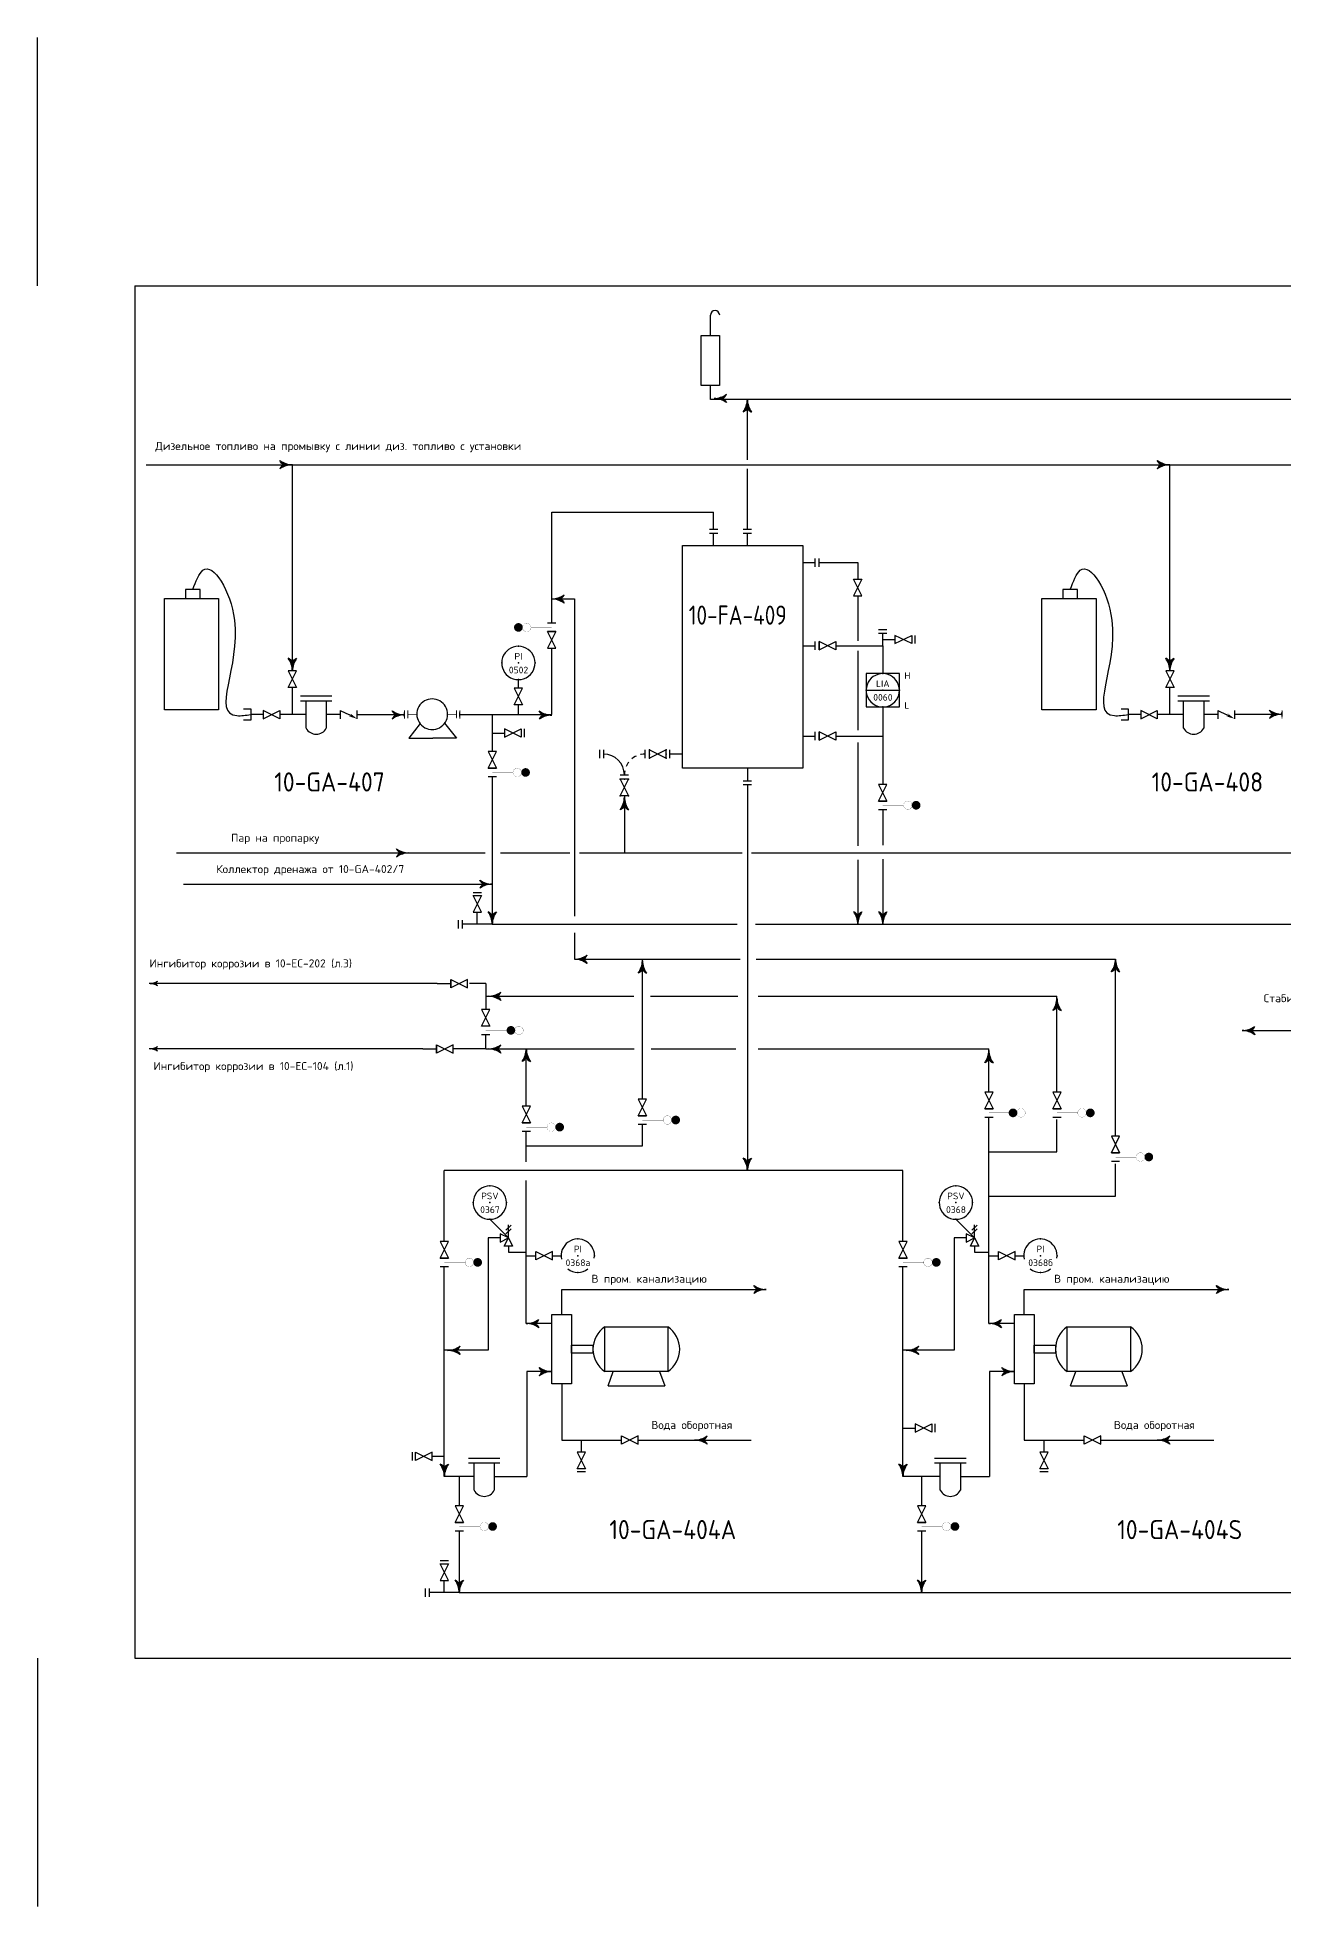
# Model space of a CAD drawing. Extents: x 191 to 392, y 167 to 206.
# Drawn here: x 190.74 to 216.82, y 166.66 to 205.76 of the extents above; entities that cross this region are included whole.
import ezdxf
from ezdxf.enums import TextEntityAlignment as Align

# ---------------------------------------------------------------- set-up
doc = ezdxf.new("R2010")
doc.units = 0
doc.linetypes.add('DASH', pattern=[0.15625, 0.09375, -0.0625])
doc.layers.get('0').update_dxf_attribs({"linetype": 'CONTINUOUS'})
doc.layers.add('IN-ATTRIBS', color=7, linetype='CONTINUOUS')
doc.layers.add('IN-SOFTWARE', color=7, linetype='CONTINUOUS')
doc.styles.add('ATTRIBS', font='SIMPLEX', dxfattribs={"width": 0.8, "height": 0.125})
doc.styles.add('NARROW', font='simplex', dxfattribs={"width": 0.75, "height": 0.1})
doc.styles.add('S1', font='SIMPLEX.shx')
doc.styles.get("Standard").update_dxf_attribs({"font": 'ISOCP'})

# ---------------------------------------------------------------- blocks, each defined once
blk = doc.blocks.new('-ARROW')
blk.add_line((0.085, 0), (0.125, 0))
for points in [[(0.085, 0), (0, 0), (0.085, 0), (0.124, 0.025)], [(0.085, 0), (0, 0), (0.085, 0), (0.124, -0.025)]]:
    blk.add_solid(points)
blk = doc.blocks.new('PI35')
at = {"layer": 'IN-ATTRIBS'}
for p in [(-0.25, 0), (0, 0.25), (0, 0), (0.25, 0), (0, -0.25)]:
    blk.add_point(p, dxfattribs=at)
at = {"layer": 'IN-ATTRIBS', "flags": 1}
for tag, style, width, p in [('IDNUM', 'ATTRIBS', 0.8, (0.009, 0.584)), ('DWGNO', 'ATTRIBS', 0.8, (0.003, 0.447)), ('FILENO', 'ATTRIBS', 0.8, (-0.003, 0.311)), ('LOC', 'ATTRIBS', 0.8, (-0.08, -0.422)), ('SIG', 'ATTRIBS', 0.8, (-0.087, -0.563)), ('INSTALL', 'ATTRIBS', 0.8, (-0.087, -0.699)), ('SERV', 'ATTRIBS', 0.8, (-0.083, -0.838)), ('DATE', 'ATTRIBS', 0.8, (-0.088, -0.969)), ('DES', 'NARROW', 0.75, (-0.087, -1.102)), ('CSYS', 'NARROW', 0.75, (-0.087, -1.243))]:
    blk.add_attdef(tag, text='', height=0.1, dxfattribs=dict(at, style=style, width=width)).set_placement(p, align=Align.CENTER)
at = {"layer": 'IN-ATTRIBS', "style": 'ATTRIBS', "flags": 1}
blk.add_attdef('SYSCDI', text='', height=0.1, dxfattribs=at).set_placement((-0.312, 0.312), align=Align.RIGHT)
at = {"layer": 'IN-ATTRIBS', "style": 'S1'}
for tag, p in [('XT', (0.324, 0.257)), ('A1', (0.323, 0.115)), ('A2', (0.323, -0.035)), ('A3', (0.323, -0.185)), ('RES', (0.323, -0.342))]:
    blk.add_attdef(tag, p, '', height=0.1, dxfattribs=at)
at = {"layer": 'IN-ATTRIBS', "style": 'ATTRIBS'}
blk.add_attdef('SYSCDV', text='', height=0.1, dxfattribs=at).set_placement((-0.312, 0.141), align=Align.RIGHT)
at = {"layer": 'IN-ATTRIBS', "style": 'S1'}
for tag, p in [('INSTTYPE', (0, 0.05)), ('TAGNUM', (0.002, -0.156)), ('MD', (0.402, -0.565)), ('SZ', (0.402, -0.696))]:
    blk.add_attdef(tag, text='', height=0.1, dxfattribs=at).set_placement(p, align=Align.CENTER)
blk = doc.blocks.new('PI29')
at = {"layer": 'IN-ATTRIBS'}
for p in [(-0.25, 0), (0, 0.25), (0, 0), (0.25, 0), (0, -0.25)]:
    blk.add_point(p, dxfattribs=at)
at = {"layer": 'IN-ATTRIBS', "flags": 1}
for tag, style, width, p in [('IDNUM', 'ATTRIBS', 0.8, (0.009, 0.584)), ('DWGNO', 'ATTRIBS', 0.8, (0.003, 0.447)), ('FILENO', 'ATTRIBS', 0.8, (-0.003, 0.311)), ('LOC', 'ATTRIBS', 0.8, (-0.08, -0.422)), ('SIG', 'ATTRIBS', 0.8, (-0.087, -0.563)), ('INSTALL', 'ATTRIBS', 0.8, (-0.087, -0.699)), ('SERV', 'ATTRIBS', 0.8, (-0.083, -0.838)), ('DATE', 'ATTRIBS', 0.8, (-0.088, -0.969)), ('DES', 'NARROW', 0.75, (-0.087, -1.102)), ('CSYS', 'NARROW', 0.75, (-0.087, -1.243))]:
    blk.add_attdef(tag, text='', height=0.1, dxfattribs=dict(at, style=style, width=width)).set_placement(p, align=Align.CENTER)
at = {"layer": 'IN-ATTRIBS', "style": 'ATTRIBS', "flags": 1}
blk.add_attdef('SYSCDI', text='', height=0.1, dxfattribs=at).set_placement((-0.312, 0.312), align=Align.RIGHT)
at = {"layer": 'IN-ATTRIBS', "style": 'S1'}
for tag, p in [('XT', (0.324, 0.257)), ('A1', (0.323, 0.115)), ('A2', (0.323, -0.035)), ('A3', (0.323, -0.185)), ('RES', (0.323, -0.342))]:
    blk.add_attdef(tag, p, '', height=0.1, dxfattribs=at)
at = {"layer": 'IN-ATTRIBS', "style": 'ATTRIBS'}
blk.add_attdef('SYSCDV', text='', height=0.1, dxfattribs=at).set_placement((-0.312, 0.141), align=Align.RIGHT)
at = {"layer": 'IN-ATTRIBS', "style": 'S1'}
for tag, p in [('INSTTYPE', (0, 0.05)), ('TAGNUM', (0.002, -0.156)), ('MD', (0.402, -0.565)), ('SZ', (0.402, -0.696))]:
    blk.add_attdef(tag, text='', height=0.1, dxfattribs=at).set_placement(p, align=Align.CENTER)
blk = doc.blocks.new('VALVTEXT')
at = {"layer": 'IN-ATTRIBS'}
for p in [(0, 0.0625), (0, 0), (0.25, 0.0625), (0.25, 0), (0, -0.0625), (0.25, -0.0625)]:
    blk.add_point(p, dxfattribs=at)
at = {"layer": 'IN-ATTRIBS', "style": 'S1', "flags": 1}
for tag, p in [('IDNUM', (0.125, 0.5625)), ('DWGNO', (0.125, 0.4375)), ('FILENO', (0.125, 0.3125))]:
    blk.add_attdef(tag, text='', height=0.1, dxfattribs=at).set_placement(p, align=Align.CENTER)
at = {"layer": 'IN-ATTRIBS', "style": 'S1'}
for tag, p in [('MODE', (0.125, 0.078125)), ('SIZE', (0.125, -0.1875))]:
    blk.add_attdef(tag, text='', height=0.1, dxfattribs=at).set_placement(p, align=Align.CENTER)
blk = doc.blocks.new('PE2')
for points in [[(0, 0, 0.150368), (0.188, 0.062, 0.150368)], [(0.125, 0, 0.206864), (0.188, 0.062, 0.206864)], [(0.125, 0, -0.206864), (0.188, -0.062, -0.206864)]]:
    blk.add_lwpolyline(points, format="xyb")
blk.add_arc((-0.008, -0.336), 0.336, 54.4623, 88.6678)
for points in [[(0, 0), (0.125, 0), (0.04, 0.003), (0.141, 0.008)], [(0, 0), (0.125, 0), (0.04, -0.003), (0.141, -0.008)], [(0.04, 0.003), (0.141, 0.008), (0.079, 0.011), (0.156, 0.019)], [(0.079, 0.011), (0.156, 0.019), (0.117, 0.024), (0.169, 0.031)], [(0.117, 0.024), (0.169, 0.031), (0.154, 0.041), (0.179, 0.046)], [(0.154, 0.041), (0.179, 0.046), (0.188, 0.062)], [(0.04, -0.003), (0.141, -0.008), (0.079, -0.011), (0.156, -0.019)], [(0.079, -0.011), (0.156, -0.019), (0.117, -0.024), (0.169, -0.031)], [(0.117, -0.024), (0.169, -0.031), (0.154, -0.041), (0.179, -0.046)], [(0.154, -0.041), (0.179, -0.046), (0.188, -0.062)]]:
    blk.add_solid(points)

msp = doc.modelspace()

# ---------------------------------------------------------------- linework, layer by layer
at = {"color": 7}
for p, q in [((190.745, 200.561), (190.745, 205.76)), ((200.6, 180.649), (200.21, 181.039)), ((210.35, 180.649), (209.96, 181.039)), ((200.547, 180.808), (200.654, 180.914)), ((200.547, 180.732), (200.654, 180.838)), ((200.6, 180.649), (200.6, 180.921)), ((210.296, 180.808), (210.403, 180.914)), ((210.296, 180.732), (210.403, 180.838)), ((210.35, 180.649), (210.35, 180.921)), ((190.745, 171.861), (190.745, 166.663))]:
    msp.add_line(p, q, dxfattribs=at)
at = {"color": 5}
for p, q in [((204.826, 199.523), (204.826, 199.95)), ((204.826, 198.186), (204.826, 198.478)), ((208.968, 198.186), (204.826, 198.186)), ((205.597, 196.922), (205.597, 198.186)), ((227.216, 198.186), (208.968, 198.186)), ((193.021, 196.822), (209.154, 196.822)), ((196.08, 192.51), (196.08, 196.822)), ((205.597, 195.471), (205.597, 196.736)), ((209.154, 196.822), (226.613, 196.822)), ((214.436, 192.51), (214.436, 196.822)), ((207.097, 194.776), (207.908, 194.776)), ((207.908, 194.776), (207.908, 194.425)), ((201.504, 194.014), (201.981, 194.014)), ((201.981, 194.014), (201.981, 187.38)), ((207.908, 194.077), (207.908, 193.138)), ((207.446, 193.036), (208.431, 193.036)), ((207.908, 192.932), (207.908, 191.267)), ((208.431, 193.036), (208.431, 192.452)), ((196.08, 191.597), (196.08, 192.161)), ((214.436, 191.597), (214.436, 192.161)), ((195.059, 191.715), (195.211, 191.715)), ((195.211, 191.715), (195.211, 191.479)), ((200.26, 191.597), (200.26, 190.821)), ((208.431, 191.755), (208.431, 190.134)), ((213.415, 191.715), (213.567, 191.715)), ((213.567, 191.715), (213.567, 191.479)), ((195.211, 191.479), (195.059, 191.479)), ((213.567, 191.479), (213.415, 191.479)), ((207.446, 191.146), (208.431, 191.146)), ((207.908, 191.012), (207.908, 188.848)), ((200.26, 190.298), (200.26, 187.209)), ((208.431, 189.611), (208.431, 188.867)), ((193.655, 188.702), (200.112, 188.702)), ((200.433, 188.702), (201.883, 188.702)), ((202.083, 188.702), (205.49, 188.702)), ((205.684, 188.702), (212.041, 188.702)), ((207.908, 188.554), (207.908, 187.388)), ((208.431, 188.573), (208.431, 187.388)), ((212.041, 188.702), (220.139, 188.702)), ((193.803, 188.048), (200.26, 188.048)), ((200.26, 187.209), (199.636, 187.209)), ((200.26, 187.209), (205.387, 187.209)), ((201.981, 187.03), (201.981, 186.478)), ((205.766, 187.209), (211.855, 187.209)), ((211.855, 187.209), (220.025, 187.209)), ((201.981, 186.478), (205.449, 186.478)), ((203.401, 185.959), (203.401, 186.478)), ((205.779, 186.478), (213.299, 186.478)), ((213.299, 182.777), (213.299, 186.478)), ((203.401, 183.551), (203.401, 185.959)), ((203.401, 182.575), (203.401, 183.028)), ((200.973, 182.575), (203.401, 182.575)), ((213.299, 181.523), (213.299, 182.201)), ((210.65, 181.523), (213.299, 181.523)), ((200.426, 180.649), (200.177, 180.649)), ((200.177, 180.649), (200.177, 178.299)), ((209.927, 180.649), (209.927, 178.299)), ((210.175, 180.649), (209.927, 180.649)), ((200.6, 180.474), (200.6, 180.351)), ((200.6, 180.351), (200.973, 180.351)), ((210.35, 180.474), (210.35, 180.351)), ((210.35, 180.351), (210.65, 180.351)), ((201.714, 179.048), (201.714, 179.57)), ((201.714, 179.57), (205.993, 179.57)), ((211.39, 179.57), (215.67, 179.57)), ((211.39, 179.048), (211.39, 179.57)), ((200.177, 178.299), (199.258, 178.299)), ((209.927, 178.299), (208.853, 178.299)), ((201.714, 177.594), (201.714, 176.421)), ((211.39, 177.594), (211.39, 176.421)), ((201.714, 176.421), (202.963, 176.421)), ((203.312, 176.421), (205.678, 176.421)), ((211.39, 176.421), (212.64, 176.421)), ((212.989, 176.421), (215.355, 176.421)), ((199.57, 175.657), (199.57, 175.049)), ((209.242, 175.657), (209.242, 175.049)), ((199.57, 174.526), (199.57, 173.231)), ((209.242, 174.526), (209.242, 173.231)), ((199.57, 173.231), (198.945, 173.231)), ((199.57, 173.231), (215.487, 173.231)), ((215.487, 173.231), (232.808, 173.231))]:
    msp.add_line(p, q, dxfattribs=at)
at = {"color": 3}
for p, q in [((201.504, 193.505), (201.504, 195.829)), ((201.504, 195.829), (204.891, 195.829)), ((204.891, 195.471), (204.891, 195.829)), ((201.504, 191.597), (201.504, 192.982)), ((195.47, 191.597), (195.211, 191.597)), ((196.367, 191.597), (195.819, 191.597)), ((197.081, 191.597), (196.789, 191.597)), ((198.426, 191.589), (197.43, 191.589)), ((199.583, 191.597), (201.504, 191.597)), ((213.826, 191.597), (213.567, 191.597)), ((214.723, 191.597), (214.174, 191.597)), ((215.437, 191.597), (215.145, 191.597)), ((216.782, 191.597), (215.786, 191.597)), ((205.597, 190.13), (205.597, 185.1)), ((199.106, 185.968), (193.085, 185.968)), ((199.106, 185.968), (199.393, 185.968)), ((200.125, 185.968), (199.784, 185.968)), ((200.125, 185.968), (200.125, 185.427)), ((200.125, 185.703), (203.219, 185.703)), ((203.571, 185.703), (205.399, 185.703)), ((205.826, 185.703), (212.075, 185.703)), ((212.075, 183.701), (212.075, 185.703)), ((205.597, 185.1), (205.597, 182.057)), ((215.95, 184.987), (229.006, 184.986)), ((198.807, 184.603), (193.085, 184.603)), ((198.807, 184.603), (199.094, 184.603)), ((200.125, 184.603), (199.443, 184.603)), ((200.125, 184.603), (200.125, 184.904)), ((200.125, 184.603), (203.23, 184.603)), ((200.973, 183.402), (200.973, 184.603)), ((203.582, 184.603), (205.357, 184.603)), ((205.826, 184.603), (210.65, 184.603)), ((210.65, 183.701), (210.65, 184.603)), ((210.65, 178.859), (210.65, 183.178)), ((212.075, 182.447), (212.075, 183.125)), ((200.973, 182.242), (200.973, 182.879)), ((210.65, 182.447), (212.075, 182.447)), ((199.258, 180.573), (199.258, 182.057)), ((208.853, 182.057), (199.258, 182.057)), ((200.973, 178.859), (200.973, 181.849)), ((208.853, 180.573), (208.853, 182.057)), ((199.258, 175.657), (199.258, 180.05)), ((208.853, 175.657), (208.853, 180.05)), ((201.507, 178.859), (200.973, 178.859)), ((211.183, 178.859), (210.65, 178.859)), ((201.507, 177.853), (200.984, 177.853)), ((200.984, 177.853), (200.984, 175.657)), ((210.661, 177.853), (210.661, 175.657)), ((211.183, 177.853), (210.661, 177.853)), ((199.882, 175.657), (199.258, 175.657)), ((200.304, 175.657), (200.984, 175.657)), ((209.632, 175.657), (208.853, 175.657)), ((210.054, 175.657), (210.661, 175.657))]:
    msp.add_line(p, q, dxfattribs=at)
at = {"color": 2}
for p, q in [((204.804, 195.471), (204.978, 195.471)), ((204.804, 195.39), (204.978, 195.39)), ((204.891, 195.129), (204.891, 195.39)), ((205.51, 195.471), (205.684, 195.471)), ((205.51, 195.39), (205.684, 195.39)), ((205.597, 195.129), (205.597, 195.39)), ((206.755, 194.776), (207.017, 194.776)), ((207.017, 194.689), (207.017, 194.863)), ((207.097, 194.689), (207.097, 194.863)), ((201.591, 193.505), (201.417, 193.505)), ((201.591, 193.331), (201.417, 193.331)), ((208.344, 193.378), (208.518, 193.378)), ((208.344, 193.297), (208.518, 193.297)), ((208.431, 193.036), (208.431, 193.297)), ((208.431, 193.166), (208.686, 193.166)), ((206.755, 193.036), (207.017, 193.036)), ((207.017, 192.948), (207.017, 193.123)), ((207.097, 192.948), (207.097, 193.123)), ((197.081, 191.684), (197.081, 191.51)), ((197.43, 191.684), (197.43, 191.51)), ((215.437, 191.684), (215.437, 191.51)), ((215.786, 191.684), (215.786, 191.51)), ((200.26, 191.209), (200.515, 191.209)), ((207.017, 191.059), (207.017, 191.234)), ((207.097, 191.059), (207.097, 191.234)), ((202.502, 190.856), (202.502, 190.681)), ((202.589, 190.856), (202.589, 190.681)), ((203.461, 190.681), (203.461, 190.856)), ((203.897, 190.681), (203.897, 190.856)), ((203.977, 190.681), (203.977, 190.856)), ((206.755, 191.146), (207.017, 191.146)), ((200.173, 190.472), (200.347, 190.472)), ((204.239, 190.769), (203.977, 190.769)), ((205.597, 190.472), (205.597, 190.21)), ((200.173, 190.298), (200.347, 190.298)), ((202.938, 190.333), (203.112, 190.333)), ((205.51, 190.21), (205.684, 190.21)), ((205.51, 190.13), (205.684, 190.13)), ((208.344, 189.786), (208.518, 189.786)), ((208.344, 189.611), (208.518, 189.611)), ((199.555, 187.121), (199.555, 187.296)), ((199.636, 187.121), (199.636, 187.296)), ((199.948, 187.209), (199.948, 187.464)), ((199.393, 186.055), (199.393, 185.881)), ((199.094, 184.69), (199.094, 184.515)), ((200.038, 184.904), (200.212, 184.904)), ((200.886, 183.053), (201.06, 183.053)), ((203.314, 183.203), (203.488, 183.203)), ((203.314, 183.028), (203.488, 183.028)), ((210.563, 183.352), (210.737, 183.352)), ((210.563, 183.178), (210.737, 183.178)), ((211.987, 183.352), (212.162, 183.352)), ((211.987, 183.178), (212.162, 183.178)), ((200.886, 182.879), (201.06, 182.879)), ((213.212, 182.428), (213.386, 182.428)), ((213.212, 182.254), (213.386, 182.254)), ((200.6, 180.649), (200.426, 180.736)), ((200.426, 180.736), (200.426, 180.562)), ((200.426, 180.562), (200.6, 180.649)), ((200.513, 180.474), (200.6, 180.649)), ((200.6, 180.649), (200.687, 180.474)), ((210.176, 180.736), (210.175, 180.562)), ((210.175, 180.562), (210.35, 180.649)), ((210.35, 180.649), (210.176, 180.736)), ((210.263, 180.474), (210.35, 180.649)), ((210.35, 180.649), (210.437, 180.474)), ((200.687, 180.474), (200.513, 180.474)), ((210.437, 180.474), (210.263, 180.474)), ((199.171, 180.225), (199.345, 180.225)), ((199.171, 180.05), (199.345, 180.05)), ((208.766, 180.225), (208.94, 180.225)), ((208.766, 180.05), (208.94, 180.05)), ((202.123, 176.421), (202.123, 176.166)), ((208.853, 176.671), (209.108, 176.671)), ((211.8, 176.421), (211.8, 176.166)), ((199.258, 176.078), (199.003, 176.078)), ((199.483, 174.7), (199.657, 174.7)), ((199.483, 174.526), (199.657, 174.526)), ((209.155, 174.7), (209.33, 174.7)), ((209.155, 174.526), (209.33, 174.526)), ((198.865, 173.144), (198.865, 173.319)), ((198.945, 173.144), (198.945, 173.319)), ((199.258, 173.231), (199.258, 173.487))]:
    msp.add_line(p, q, dxfattribs=at)
at = {"color": 2, "linetype": 'CONTINUOUS'}
for p, q in [((209.098, 193.253), (209.098, 193.079)), ((197.081, 191.684), (197.274, 191.589)), ((215.437, 191.684), (215.63, 191.589)), ((200.927, 191.296), (200.927, 191.122)), ((199.861, 187.876), (200.035, 187.876)), ((209.52, 176.758), (209.52, 176.584)), ((198.591, 175.991), (198.591, 176.165)), ((202.21, 175.754), (202.036, 175.754)), ((211.887, 175.754), (211.713, 175.754)), ((199.171, 173.899), (199.345, 173.899))]:
    msp.add_line(p, q, dxfattribs=at)
at = {"color": 6}
for p, q in [((196.249, 191.985), (196.907, 191.985)), ((214.605, 191.985), (215.263, 191.985)), ((196.249, 191.884), (196.907, 191.884)), ((196.367, 191.31), (196.367, 191.884)), ((196.789, 191.884), (196.789, 191.31)), ((214.605, 191.884), (215.263, 191.884)), ((214.723, 191.31), (214.723, 191.884)), ((215.145, 191.884), (215.145, 191.31)), ((202.682, 177.554), (202.792, 177.854)), ((202.682, 177.554), (203.868, 177.554)), ((203.757, 177.854), (203.868, 177.554)), ((212.358, 177.554), (212.469, 177.854)), ((212.358, 177.554), (213.544, 177.554)), ((213.434, 177.854), (213.544, 177.554)), ((199.764, 176.044), (200.422, 176.044)), ((199.764, 175.943), (200.422, 175.943)), ((199.882, 175.37), (199.882, 175.943)), ((200.304, 175.943), (200.304, 175.37)), ((209.514, 176.044), (210.172, 176.044)), ((209.514, 175.943), (210.172, 175.943)), ((209.632, 175.37), (209.632, 175.943)), ((210.054, 175.943), (210.054, 175.37))]:
    msp.add_line(p, q, dxfattribs=at)
at = {"color": 7, "linetype": 'CONTINUOUS'}
for p, q in [((200.807, 192.146), (200.807, 192.326)), ((200.807, 191.597), (200.807, 191.797)), ((201.522, 180.278), (201.702, 180.278)), ((210.65, 180.278), (210.85, 180.278)), ((211.199, 180.278), (211.379, 180.278))]:
    msp.add_line(p, q, dxfattribs=at)
at = {"linetype": 'CONTINUOUS'}
msp.add_line((208.082, 192.103), (208.78, 192.103), dxfattribs=at)
at = {"color": 6, "linetype": 'CONTINUOUS'}
for p, q in [((198.427, 191.553), (198.426, 191.642)), ((199.582, 191.553), (199.583, 191.642)), ((216.783, 191.553), (216.782, 191.642)), ((198.755, 191.408), (198.516, 191.099)), ((199.264, 191.414), (199.513, 191.099)), ((198.516, 191.099), (199.015, 191.099)), ((199.513, 191.099), (199.015, 191.099))]:
    msp.add_line(p, q, dxfattribs=at)
at = {"color": 5, "linetype": 'CONTINUOUS'}
for p, q in [((203.025, 189.897), (203.025, 188.702)), ((200.973, 180.278), (201.173, 180.278))]:
    msp.add_line(p, q, dxfattribs=at)
at = {"color": 5}
msp.add_lwpolyline([(204.634, 199.523), (205.018, 199.523), (205.018, 198.478), (204.634, 198.478)], close=True, dxfattribs=at)
at = {"color": 6}
for points in [[(204.239, 195.129), (206.755, 195.129), (206.755, 190.472), (204.239, 190.472)], [(193.404, 194.021), (194.537, 194.021), (194.537, 191.694), (193.404, 191.694)], [(194.147, 194.21), (193.844, 194.21), (193.844, 194.021), (194.147, 194.021)], [(211.76, 194.021), (212.893, 194.021), (212.893, 191.694), (211.76, 191.694)], [(212.503, 194.21), (212.2, 194.21), (212.2, 194.021), (212.503, 194.021)], [(201.507, 179.048), (201.92, 179.048), (201.92, 177.594), (201.507, 177.594)], [(202.614, 178.788), (203.936, 178.788), (203.936, 177.854), (202.614, 177.854)], [(211.183, 179.048), (211.597, 179.048), (211.597, 177.594), (211.183, 177.594)], [(212.291, 178.788), (213.612, 178.788), (213.612, 177.854), (212.291, 177.854)], [(201.92, 178.407), (202.366, 178.407), (202.366, 178.236), (201.92, 178.236)], [(211.597, 178.407), (212.043, 178.407), (212.043, 178.236), (211.597, 178.236)]]:
    msp.add_lwpolyline(points, close=True, dxfattribs=at)
at = {"color": 2}
for points in [[(207.995, 194.425), (207.821, 194.077), (207.995, 194.077), (207.821, 194.425)], [(201.591, 193.331), (201.417, 192.982), (201.591, 192.982), (201.417, 193.331)], [(208.686, 193.079), (209.035, 193.253), (209.035, 193.079), (208.686, 193.253)], [(207.097, 192.948), (207.446, 193.123), (207.446, 192.948), (207.097, 193.123)], [(195.993, 192.51), (196.167, 192.161), (195.993, 192.161), (196.167, 192.51)], [(214.349, 192.51), (214.523, 192.161), (214.349, 192.161), (214.523, 192.51)], [(200.72, 192.146), (200.894, 191.797), (200.72, 191.797), (200.894, 192.146)], [(195.47, 191.51), (195.819, 191.684), (195.819, 191.51), (195.47, 191.684)], [(213.826, 191.51), (214.174, 191.684), (214.174, 191.51), (213.826, 191.684)], [(200.515, 191.122), (200.864, 191.296), (200.864, 191.122), (200.515, 191.296)], [(207.097, 191.059), (207.446, 191.234), (207.446, 191.059), (207.097, 191.234)], [(200.173, 190.472), (200.347, 190.821), (200.173, 190.821), (200.347, 190.472)], [(203.548, 190.856), (203.897, 190.681), (203.897, 190.856), (203.548, 190.681)], [(202.938, 190.245), (203.112, 189.897), (202.938, 189.897), (203.112, 190.245)], [(208.344, 189.786), (208.518, 190.134), (208.344, 190.134), (208.518, 189.786)], [(200.035, 187.464), (199.861, 187.813), (200.035, 187.813), (199.861, 187.464)], [(199.393, 186.055), (199.742, 185.881), (199.742, 186.055), (199.393, 185.881)], [(200.038, 185.078), (200.212, 185.427), (200.038, 185.427), (200.212, 185.078)], [(199.094, 184.69), (199.443, 184.515), (199.443, 184.69), (199.094, 184.515)], [(200.886, 183.053), (201.06, 183.402), (200.886, 183.402), (201.06, 183.053)], [(203.314, 183.203), (203.488, 183.551), (203.314, 183.551), (203.488, 183.203)], [(210.563, 183.352), (210.737, 183.701), (210.563, 183.701), (210.737, 183.352)], [(211.987, 183.352), (212.162, 183.701), (211.987, 183.701), (212.162, 183.352)], [(213.212, 182.428), (213.386, 182.777), (213.212, 182.777), (213.386, 182.428)], [(199.171, 180.225), (199.345, 180.573), (199.171, 180.573), (199.345, 180.225)], [(201.522, 180.365), (201.173, 180.19), (201.173, 180.365), (201.522, 180.19)], [(208.766, 180.225), (208.94, 180.573), (208.766, 180.573), (208.94, 180.225)], [(211.199, 180.365), (210.85, 180.19), (210.85, 180.365), (211.199, 180.19)], [(209.108, 176.584), (209.457, 176.758), (209.457, 176.584), (209.108, 176.758)], [(203.312, 176.509), (202.963, 176.334), (202.963, 176.509), (203.312, 176.334)], [(212.989, 176.509), (212.64, 176.334), (212.64, 176.509), (212.989, 176.334)], [(199.003, 176.165), (198.654, 175.991), (198.654, 176.165), (199.003, 175.991)], [(202.036, 176.166), (202.21, 175.817), (202.036, 175.817), (202.21, 176.166)], [(211.713, 176.166), (211.887, 175.817), (211.713, 175.817), (211.887, 176.166)], [(199.483, 174.7), (199.657, 175.049), (199.483, 175.049), (199.657, 174.7)], [(209.155, 174.7), (209.33, 175.049), (209.155, 175.049), (209.33, 174.7)], [(199.345, 173.487), (199.171, 173.835), (199.345, 173.835), (199.171, 173.487)]]:
    msp.add_lwpolyline(points, close=True, dxfattribs=at)
for points, const_width in [([(200.807, 193.464, -1), (200.807, 193.373, -1)], 0.0907), ([(200.981, 193.507, -1), (200.981, 193.329, -1)], 0.00349), ([(200.783, 190.296, -1), (200.783, 190.474, -1)], 0.00349), ([(200.958, 190.34, -1), (200.958, 190.43, -1)], 0.0907), ([(208.954, 189.61, -1), (208.954, 189.787, -1)], 0.00349), ([(209.128, 189.653, -1), (209.128, 189.744, -1)], 0.0907), ([(200.651, 184.946, -1), (200.651, 185.036, -1)], 0.0907), ([(200.819, 184.902, -1), (200.819, 185.08, -1)], 0.00349), ([(201.496, 182.877, -1), (201.496, 183.055, -1)], 0.00349), ([(201.671, 182.921, -1), (201.671, 183.012, -1)], 0.0907), ([(203.924, 183.027, -1), (203.924, 183.204, -1)], 0.00349), ([(204.099, 183.07, -1), (204.099, 183.161, -1)], 0.0907), ([(211.155, 183.219, -1), (211.155, 183.31, -1)], 0.0907), ([(211.322, 183.176, -1), (211.322, 183.354, -1)], 0.00349), ([(212.598, 183.176, -1), (212.598, 183.354, -1)], 0.00349), ([(212.772, 183.219, -1), (212.772, 183.31, -1)], 0.0907), ([(213.822, 182.252, -1), (213.822, 182.43, -1)], 0.00349), ([(213.996, 182.296, -1), (213.996, 182.386, -1)], 0.0907), ([(199.781, 180.049, -1), (199.781, 180.226, -1)], 0.00349), ([(199.955, 180.092, -1), (199.955, 180.183, -1)], 0.0907), ([(209.376, 180.049, -1), (209.376, 180.226, -1)], 0.00349), ([(209.55, 180.092, -1), (209.55, 180.183, -1)], 0.0907), ([(200.093, 174.524, -1), (200.093, 174.702, -1)], 0.00349), ([(200.268, 174.568, -1), (200.268, 174.658, -1)], 0.0907), ([(209.765, 174.524, -1), (209.765, 174.702, -1)], 0.00349), ([(209.94, 174.568, -1), (209.94, 174.658, -1)], 0.0907)]:
    msp.add_lwpolyline(points, format="xyb", close=True, dxfattribs=dict(at, const_width=const_width))
at = {"color": 2, "const_width": 0.00698}
for points in [[(201.068, 193.418), (201.504, 193.418)], [(200.696, 190.385), (200.26, 190.385)], [(208.867, 189.698), (208.431, 189.698)], [(200.561, 184.991), (200.125, 184.991)], [(203.837, 183.115), (203.401, 183.115)], [(211.086, 183.265), (210.65, 183.265)], [(212.51, 183.265), (212.075, 183.265)], [(201.409, 182.966), (200.973, 182.966)], [(213.735, 182.341), (213.299, 182.341)], [(199.694, 180.137), (199.258, 180.137)], [(209.289, 180.137), (208.853, 180.137)], [(200.006, 174.613), (199.57, 174.613)], [(209.678, 174.613), (209.242, 174.613)]]:
    msp.add_lwpolyline(points, dxfattribs=at)
for points in [[(208.78, 191.826), (208.78, 192.452), (208.082, 192.452), (208.082, 191.826)], [(208.082, 191.826), (208.082, 191.755), (208.78, 191.755), (208.78, 191.826)]]:
    msp.add_lwpolyline(points)
at = {"color": 6, "const_width": 0.0203}
for points in [[(198.427, 191.681), (198.426, 191.513)], [(198.495, 191.683), (198.493, 191.514)], [(199.514, 191.683), (199.516, 191.514)], [(199.582, 191.681), (199.583, 191.513)], [(216.783, 191.681), (216.782, 191.513)]]:
    msp.add_lwpolyline(points, dxfattribs=at)
at = {"color": 6, "linetype": 'CONTINUOUS', "const_width": 0.0135}
for points in [[(198.682, 191.599), (198.494, 191.598)], [(199.327, 191.599), (199.515, 191.598)]]:
    msp.add_lwpolyline(points, dxfattribs=at)
at = {"color": 5}
for centre, radius, end in [((204.922, 199.95), 0.0961, 180), ((202.589, 190.333), 0.436, 90)]:
    msp.add_arc(centre, radius, 0, end, dxfattribs=at)
for centre, start, end in [((200.807, 192.675), 307.3963, 232.6037), ((200.807, 192.675), 232.6037, 307.3963), ((208.431, 192.103), 307.3963, 160.4146), ((208.431, 192.103), 160.4146, 232.6037), ((208.431, 192.103), 232.6037, 307.3963), ((200.21, 181.388), 307.3963, 232.6037), ((209.96, 181.388), 307.3963, 232.6037), ((200.21, 181.388), 232.6037, 307.3963), ((209.96, 181.388), 232.6037, 307.3963), ((202.051, 180.278), 351.1737, 192.0799), ((211.728, 180.278), 351.1737, 192.0799), ((202.051, 180.278), 232.6037, 307.3963), ((211.728, 180.278), 232.6037, 307.3963)]:
    msp.add_arc(centre, 0.349, start, end)
at = {"color": 6, "linetype": 'CONTINUOUS'}
for centre, start, end in [((199.002, 191.604), 89.521, 272.3933), ((199.007, 191.604), 267.6067, 90.479)]:
    msp.add_arc(centre, 0.32, start, end, dxfattribs=at)
at = {"color": 6}
for centre, radius, start, end in [((196.578, 191.423), 0.239, 208.1068, 331.8932), ((214.934, 191.423), 0.239, 208.1068, 331.8932), ((202.931, 178.321), 0.564, 124.1531, 235.8469), ((203.619, 178.321), 0.564, 304.1531, 55.8469), ((212.607, 178.321), 0.564, 124.1531, 235.8469), ((213.295, 178.321), 0.564, 304.1531, 55.8469), ((200.093, 175.483), 0.239, 208.1068, 331.8932), ((209.843, 175.483), 0.239, 208.1068, 331.8932)]:
    msp.add_arc(centre, radius, start, end, dxfattribs=at)
at = {"color": 5, "linetype": 'DASH'}
msp.add_arc((203.461, 190.333), 0.436, 90, 180, dxfattribs=at)
at = {"color": 3}
for points in [[(193.996, 194.21), (194.205, 194.613), (194.866, 193.573), (194.92, 191.573), (195.211, 191.597)], [(212.352, 194.21), (212.561, 194.613), (213.222, 193.573), (213.276, 191.573), (213.567, 191.597)]]:
    msp.add_spline(points, degree=3, dxfattribs=at)
at = {"layer": 'IN-SOFTWARE'}
for p, q in [((192.78, 200.561), (273.691, 200.561)), ((192.78, 200.561), (192.78, 171.861)), ((192.78, 171.861), (273.691, 171.861))]:
    msp.add_line(p, q, dxfattribs=at)

# ---------------------------------------------------------------- block references
at = {"color": 5, "xscale": 1.395, "yscale": 1.395, "zscale": 1.395}
for p in [(204.901, 198.208), (201.504, 194.014), (201.981, 186.478), (199.324, 178.297), (204.495, 176.421)]:
    msp.add_blockref('PE2', p, dxfattribs=at)
for p, rotation in [((205.597, 198.186), 270), ((196.08, 196.822), 180), ((196.08, 192.51), 89.99999999999999), ((203.025, 189.866), 270), ((198.518, 188.702), 180), ((200.26, 188.048), 180), ((200.26, 187.209), 89.99999999999999), ((207.908, 187.209), 89.99999999999999), ((208.431, 187.209), 89.99999999999999), ((203.401, 186.447), 270), ((205.993, 179.57), 180), ((199.57, 173.231), 89.99999999999999)]:
    msp.add_blockref('PE2', p, dxfattribs=dict(at, rotation=rotation))
at = {"color": 7, "xscale": 1.395, "yscale": 1.395, "zscale": 1.395}
for p, rotation in [((214.436, 196.822), 180), ((214.436, 192.51), 89.99999999999999), ((198.426, 191.589), 180), ((216.782, 191.602), 180), ((213.299, 186.478), 270), ((210.65, 184.572), 270), ((205.597, 182.057), 89.99999999999999), ((215.67, 179.57), 180), ((211.183, 177.853), 180), ((208.853, 175.657), 89.99999999999999), ((209.242, 173.231), 89.99999999999999)]:
    msp.add_blockref('PE2', p, dxfattribs=dict(at, rotation=rotation))
for p, values in [((200.807, 192.675), {'INSTTYPE': 'PI', 'TAGNUM': '0502'}), ((200.21, 181.388), {'INSTTYPE': 'PSV', 'TAGNUM': '0367'}), ((209.96, 181.388), {'INSTTYPE': 'PSV', 'TAGNUM': '0368'}), ((202.051, 180.278), {'INSTTYPE': 'PI', 'TAGNUM': '0368a'}), ((211.728, 180.278), {'INSTTYPE': 'PI', 'TAGNUM': '0368б'})]:
    msp.add_blockref('PI35', p, dxfattribs=at).add_auto_attribs(values)
at = {"color": 7}
ref = msp.add_blockref('PI29', (208.431, 192.103), dxfattribs=dict(at, xscale=1.395, yscale=1.395, zscale=1.395))
ref.add_attrib('INSTTYPE', 'LIA', dxfattribs={"layer": 'IN-ATTRIBS', "height": 0.1395, "style": 'S1'}).set_placement((208.431, 192.173), align=Align.CENTER)
ref.add_attrib('TAGNUM', '0060', dxfattribs={"layer": 'IN-ATTRIBS', "height": 0.1395, "style": 'S1'}).set_placement((208.433, 191.886), align=Align.CENTER)
ref.add_attrib('A1', 'H', (208.882, 192.342), dxfattribs={"layer": 'IN-ATTRIBS', "height": 0.14, "style": 'S1'})
ref.add_attrib('RES', 'L', (208.882, 191.719), dxfattribs={"layer": 'IN-ATTRIBS', "height": 0.14, "style": 'S1'})
at = {"color": 2, "yscale": 1.395, "zscale": 1.395}
for name, p, xscale, rotation in [('-ARROW', (197.43, 191.51), 1.395, 153.0661067216795), ('-ARROW', (215.786, 191.51), 1.395, 153.0661067216795), ('VALVTEXT', (203.548, 190.769), -1.395, 180), ('VALVTEXT', (203.025, 190.245), 1.395, 270)]:
    msp.add_blockref(name, p, dxfattribs=dict(at, xscale=xscale, rotation=rotation))
at = {"color": 3, "xscale": 1.395, "yscale": 1.395, "zscale": 1.395}
for p, rotation in [((201.504, 191.584), 180), ((212.075, 185.665), 270), ((200.973, 184.603), 270), ((201.507, 177.853), 180), ((199.258, 175.657), 89.99999999999999)]:
    msp.add_blockref('PE2', p, dxfattribs=dict(at, rotation=rotation))
at = {"color": 7}
for p, xscale, yscale, zscale in [((193.102, 185.97), 0.8128679374517952, 0.8128679374517952, 0.8128679374517952), ((215.95, 184.987), 1.395, 1.395, 1.395), ((193.102, 184.604), 0.8128679374517952, 0.8128679374517952, 0.8128679374517952), ((210.65, 178.859), 1.395, 1.395, 1.395), ((208.919, 178.297), 1.395, 1.395, 1.395), ((214.172, 176.421), 1.395, 1.395, 1.395)]:
    msp.add_blockref('PE2', p, dxfattribs=dict(at, xscale=xscale, yscale=yscale, zscale=zscale))
at = {"color": 3, "xscale": 1.395, "yscale": 1.395, "zscale": 1.395}
for p in [(200.178, 185.703), (200.178, 184.603), (200.973, 178.859)]:
    msp.add_blockref('PE2', p, dxfattribs=at)

# ---------------------------------------------------------------- texts
at = {"color": 1, "linetype": 'CONTINUOUS', "style": 'S1'}
for s, p in [('Дизельное топливо на промывку с линии диз. топливо с установки', (193.212, 197.129)), ('Пар на пропарку', (194.795, 188.934)), ('Коллектор дренажа от 10-GA-402/7', (194.487, 188.28)), ('Ингибитор коррозии в 10-ЕС-202 (л.3)', (193.089, 186.308)), ('Стабилизирующая присадка', (216.399, 185.579)), ('Ингибитор коррозии в 10-ЕС-104 (л.1)', (193.174, 184.16)), ('В пром. канализацию', (202.337, 179.711)), ('В пром. канализацию', (212.014, 179.711)), ('Вода оборотная ', (203.589, 176.653)), ('Вода оборотная ', (213.266, 176.653))]:
    msp.add_text(s, height=0.1674, dxfattribs=at).set_placement(p)
at = {"color": 4, "linetype": 'CONTINUOUS', "ltscale": 2, "width": 0.9}
msp.add_text('10-FA-409', height=0.4, dxfattribs=at).set_placement((204.371, 193.476))
at = {"color": 4, "linetype": 'CONTINUOUS', "ltscale": 2}
for s, p in [('10-GA-407', (195.7, 189.986)), ('10-GA-408', (214.056, 189.986)), ('10-GA-404A', (202.711, 174.348)), ('10-GA-404S', (213.335, 174.348))]:
    msp.add_text(s, height=0.4, dxfattribs=at).set_placement(p)

doc.saveas('drawing.dxf')
